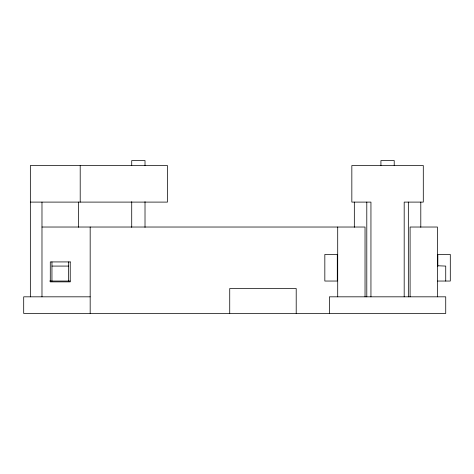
<?xml version="1.0" encoding="UTF-8"?>
<svg xmlns="http://www.w3.org/2000/svg" width="474" height="474" viewBox="0 0 474 474"><rect width="100%" height="100%" fill="white"/><g stroke="black" fill="none" stroke-linecap="round" stroke-linejoin="round"><path stroke-width="0.71" d="M30.348 202.102L167.452 202.102L167.452 165.539L30.348 165.539L30.348 296.825M41.979 227.028L365.033 227.028L365.033 296.825M51.95 266.08L68.57 266.08M49.681 281.041L70.111 281.041M437.615 281.041L450.3 281.041L450.3 254.449L437.834 254.449L437.834 266.341M90.173 296.825L23.7 296.825L23.7 313.444L445.732 313.444L445.732 296.825L329.4 296.825L329.4 313.444M437.615 265.772L445.732 266.08L445.732 281.041M437.419 296.825L437.419 227.028L410.093 227.028L410.093 296.825M420.799 202.102L420.799 227.265M408.339 202.102L408.339 296.825M404.186 296.825L404.186 202.102L423.294 202.102L423.294 165.539L351.838 165.539L351.838 202.102L370.946 202.102L370.946 296.825M394.214 165.616L394.214 160.556L380.93 160.556L380.918 165.616M366.793 202.102L366.793 296.825M354.327 202.102L354.327 227.265M337.707 227.028L337.707 296.825M296.203 313.444L296.203 288.518L229.73 288.518L229.73 313.444M145.014 165.616L145.014 160.556L131.731 160.556L131.719 165.616M145.014 201.646L145.014 227.366M131.719 201.646L131.719 227.366M90.173 227.028L90.173 313.444M80.201 165.539L80.201 202.102M78.542 202.102L78.542 227.265M68.57 261.926L68.57 281.041M51.95 261.926L51.95 281.041M41.979 202.102L41.979 296.825M337.292 254.449L324.832 254.449L324.832 281.041L337.292 281.041L337.292 254.449M70.229 261.926L50.291 261.926L50.291 281.87L70.229 281.87L70.229 261.926"/></g></svg>
